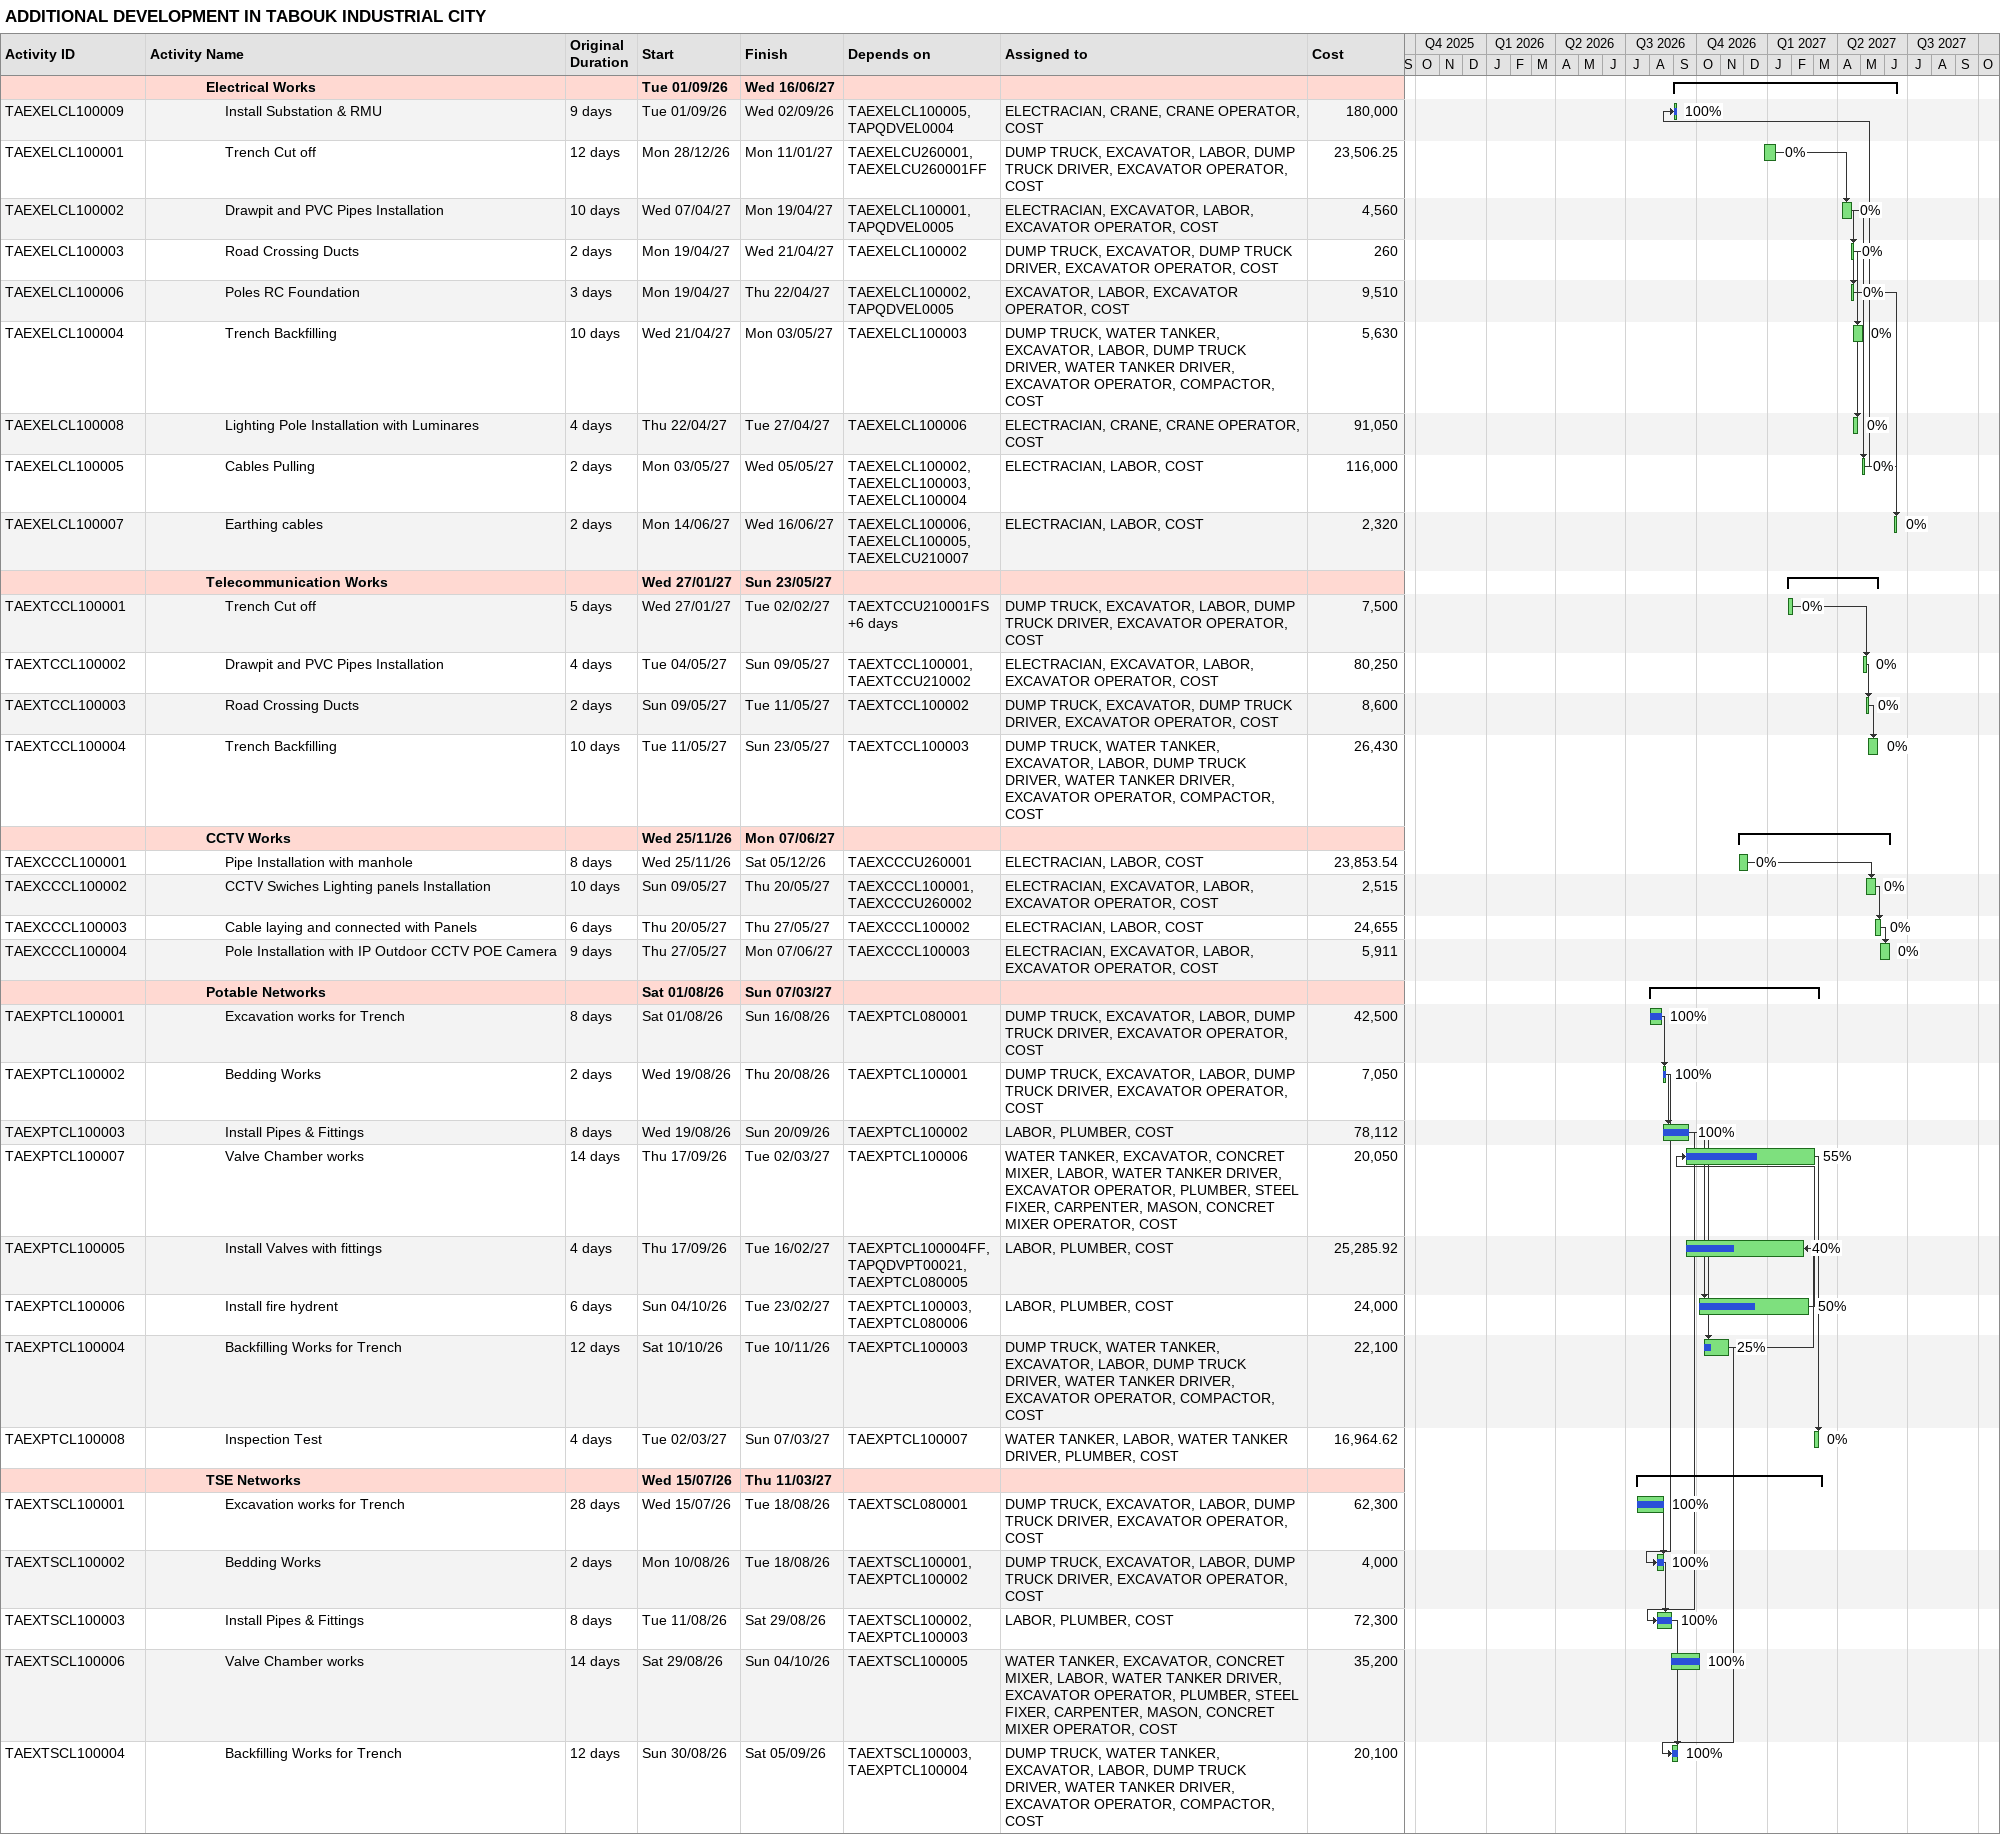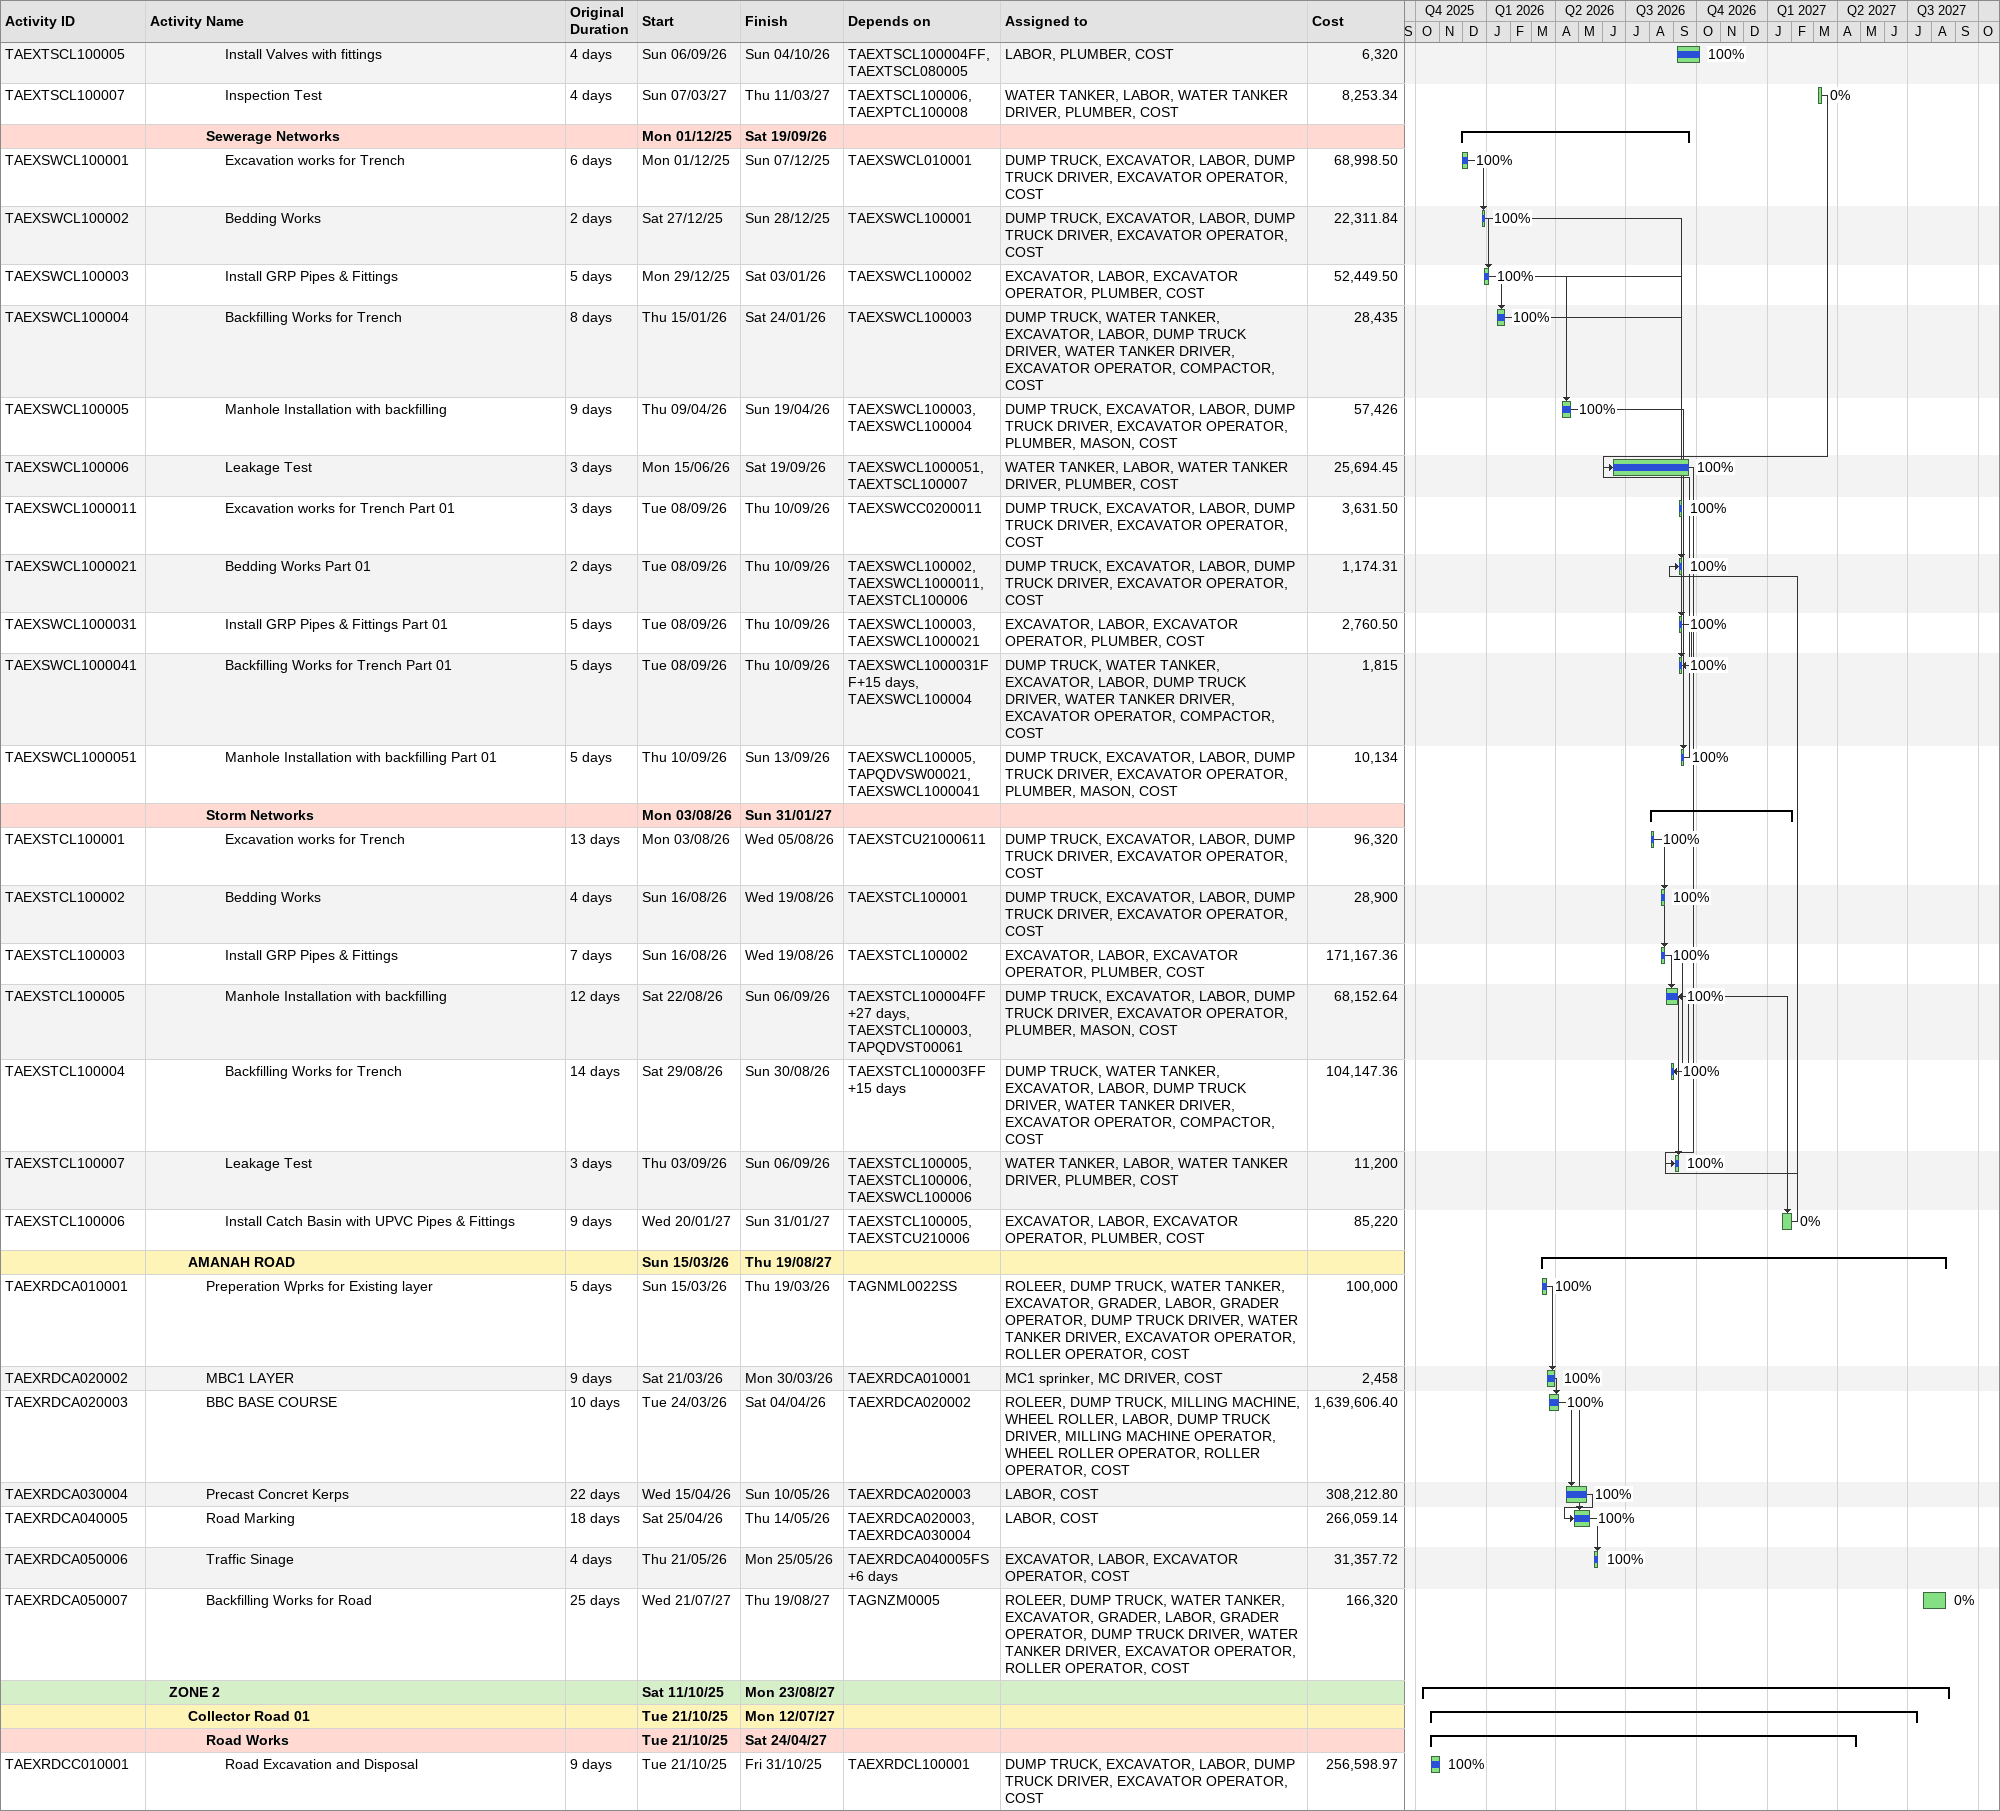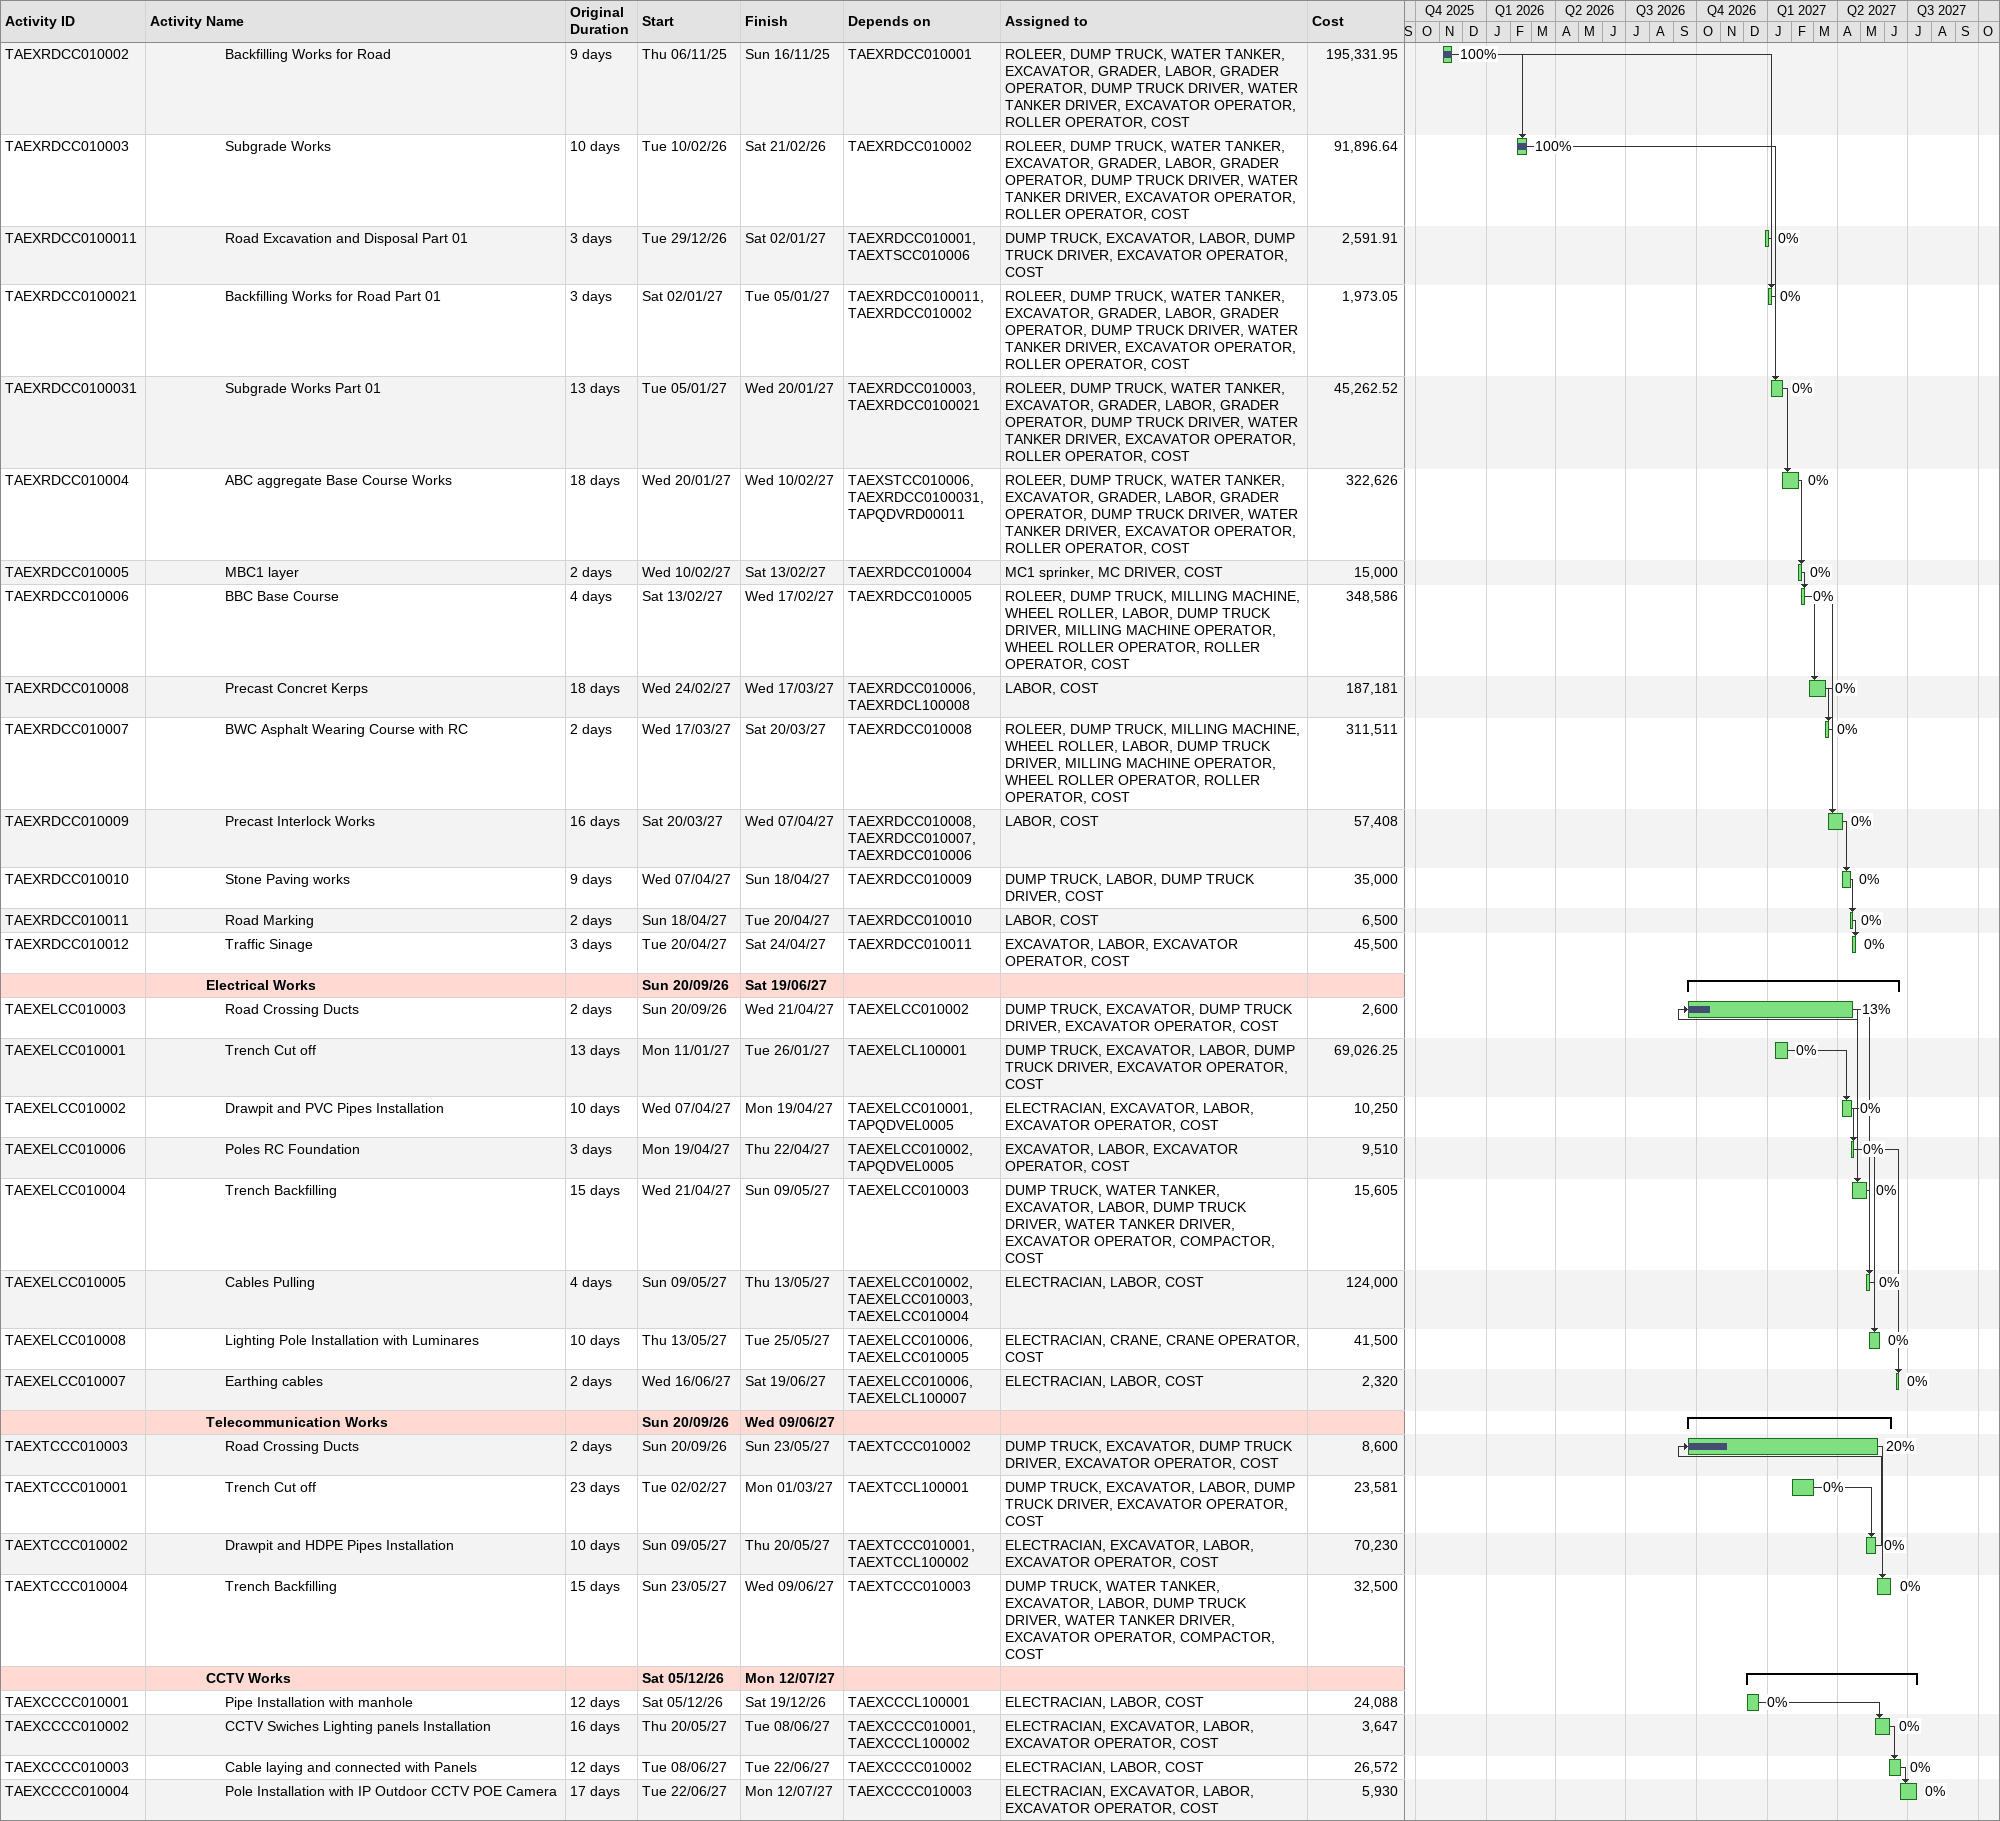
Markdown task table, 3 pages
ADDITIONAL DEVELOPMENT IN TABOUK INDUSTRIAL CITY

| ID | Level | Task | Original duration | Start | Finish | Predecessors | Resources | % complete | Cost |
|---|---|---|---|---|---|---|---|---|---|
|  | 4 | **Electrical Works** |  | 2026-09-01 | 2027-06-16 |  |  |  |  |
| TAEXELCL100009 | 5 | Install Substation & RMU | 9d | 2026-09-01 | 2026-09-02 | TAEXELCL100005, TAPQDVEL0004 | ELECTRACIAN, CRANE, CRANE OPERATOR, COST | 100 | 180000 |
| TAEXELCL100001 | 5 | Trench Cut off | 12d | 2026-12-28 | 2027-01-11 | TAEXELCU260001, TAEXELCU260001FF | DUMP TRUCK, EXCAVATOR, LABOR, DUMP TRUCK DRIVER, EXCAVATOR OPERATOR, COST | 0 | 23506.25 |
| TAEXELCL100002 | 5 | Drawpit and PVC Pipes Installation | 10d | 2027-04-07 | 2027-04-19 | TAEXELCL100001, TAPQDVEL0005 | ELECTRACIAN, EXCAVATOR, LABOR, EXCAVATOR OPERATOR, COST | 0 | 4560 |
| TAEXELCL100003 | 5 | Road Crossing Ducts | 2d | 2027-04-19 | 2027-04-21 | TAEXELCL100002 | DUMP TRUCK, EXCAVATOR, DUMP TRUCK DRIVER, EXCAVATOR OPERATOR, COST | 0 | 260 |
| TAEXELCL100006 | 5 | Poles RC Foundation | 3d | 2027-04-19 | 2027-04-22 | TAEXELCL100002, TAPQDVEL0005 | EXCAVATOR, LABOR, EXCAVATOR OPERATOR, COST | 0 | 9510 |
| TAEXELCL100004 | 5 | Trench Backfilling | 10d | 2027-04-21 | 2027-05-03 | TAEXELCL100003 | DUMP TRUCK, WATER TANKER, EXCAVATOR, LABOR, DUMP TRUCK DRIVER, WATER TANKER DRIVER, EXCAVATOR OPERATOR, COMPACTOR, COST | 0 | 5630 |
| TAEXELCL100008 | 5 | Lighting Pole Installation with Luminares | 4d | 2027-04-22 | 2027-04-27 | TAEXELCL100006 | ELECTRACIAN, CRANE, CRANE OPERATOR, COST | 0 | 91050 |
| TAEXELCL100005 | 5 | Cables Pulling | 2d | 2027-05-03 | 2027-05-05 | TAEXELCL100002, TAEXELCL100003, TAEXELCL100004 | ELECTRACIAN, LABOR, COST | 0 | 116000 |
| TAEXELCL100007 | 5 | Earthing cables | 2d | 2027-06-14 | 2027-06-16 | TAEXELCL100006, TAEXELCL100005, TAEXELCU210007 | ELECTRACIAN, LABOR, COST | 0 | 2320 |
|  | 4 | **Telecommunication Works** |  | 2027-01-27 | 2027-05-23 |  |  |  |  |
| TAEXTCCL100001 | 5 | Trench Cut off | 5d | 2027-01-27 | 2027-02-02 | TAEXTCCU210001FS+6d | DUMP TRUCK, EXCAVATOR, LABOR, DUMP TRUCK DRIVER, EXCAVATOR OPERATOR, COST | 0 | 7500 |
| TAEXTCCL100002 | 5 | Drawpit and PVC Pipes Installation | 4d | 2027-05-04 | 2027-05-09 | TAEXTCCL100001, TAEXTCCU210002 | ELECTRACIAN, EXCAVATOR, LABOR, EXCAVATOR OPERATOR, COST | 0 | 80250 |
| TAEXTCCL100003 | 5 | Road Crossing Ducts | 2d | 2027-05-09 | 2027-05-11 | TAEXTCCL100002 | DUMP TRUCK, EXCAVATOR, DUMP TRUCK DRIVER, EXCAVATOR OPERATOR, COST | 0 | 8600 |
| TAEXTCCL100004 | 5 | Trench Backfilling | 10d | 2027-05-11 | 2027-05-23 | TAEXTCCL100003 | DUMP TRUCK, WATER TANKER, EXCAVATOR, LABOR, DUMP TRUCK DRIVER, WATER TANKER DRIVER, EXCAVATOR OPERATOR, COMPACTOR, COST | 0 | 26430 |
|  | 4 | **CCTV Works** |  | 2026-11-25 | 2027-06-07 |  |  |  |  |
| TAEXCCCL100001 | 5 | Pipe Installation with manhole | 8d | 2026-11-25 | 2026-12-05 | TAEXCCCU260001 | ELECTRACIAN, LABOR, COST | 0 | 23853.54 |
| TAEXCCCL100002 | 5 | CCTV Swiches Lighting panels Installation | 10d | 2027-05-09 | 2027-05-20 | TAEXCCCL100001, TAEXCCCU260002 | ELECTRACIAN, EXCAVATOR, LABOR, EXCAVATOR OPERATOR, COST | 0 | 2515 |
| TAEXCCCL100003 | 5 | Cable laying and connected with Panels | 6d | 2027-05-20 | 2027-05-27 | TAEXCCCL100002 | ELECTRACIAN, LABOR, COST | 0 | 24655 |
| TAEXCCCL100004 | 5 | Pole Installation with IP Outdoor CCTV POE Camera | 9d | 2027-05-27 | 2027-06-07 | TAEXCCCL100003 | ELECTRACIAN, EXCAVATOR, LABOR, EXCAVATOR OPERATOR, COST | 0 | 5911 |
|  | 4 | **Potable Networks** |  | 2026-08-01 | 2027-03-07 |  |  |  |  |
| TAEXPTCL100001 | 5 | Excavation works for Trench | 8d | 2026-08-01 | 2026-08-16 | TAEXPTCL080001 | DUMP TRUCK, EXCAVATOR, LABOR, DUMP TRUCK DRIVER, EXCAVATOR OPERATOR, COST | 100 | 42500 |
| TAEXPTCL100002 | 5 | Bedding Works | 2d | 2026-08-19 | 2026-08-20 | TAEXPTCL100001 | DUMP TRUCK, EXCAVATOR, LABOR, DUMP TRUCK DRIVER, EXCAVATOR OPERATOR, COST | 100 | 7050 |
| TAEXPTCL100003 | 5 | Install Pipes & Fittings | 8d | 2026-08-19 | 2026-09-20 | TAEXPTCL100002 | LABOR, PLUMBER, COST | 100 | 78112 |
| TAEXPTCL100007 | 5 | Valve Chamber works | 14d | 2026-09-17 | 2027-03-02 | TAEXPTCL100006 | WATER TANKER, EXCAVATOR, CONCRET MIXER, LABOR, WATER TANKER DRIVER, EXCAVATOR OPERATOR, PLUMBER, STEEL FIXER, CARPENTER, MASON, CONCRET MIXER OPERATOR, COST | 55 | 20050 |
| TAEXPTCL100005 | 5 | Install Valves with fittings | 4d | 2026-09-17 | 2027-02-16 | TAEXPTCL100004FF, TAPQDVPT00021, TAEXPTCL080005 | LABOR, PLUMBER, COST | 40 | 25285.92 |
| TAEXPTCL100006 | 5 | Install fire hydrent | 6d | 2026-10-04 | 2027-02-23 | TAEXPTCL100003, TAEXPTCL080006 | LABOR, PLUMBER, COST | 50 | 24000 |
| TAEXPTCL100004 | 5 | Backfilling Works for Trench | 12d | 2026-10-10 | 2026-11-10 | TAEXPTCL100003 | DUMP TRUCK, WATER TANKER, EXCAVATOR, LABOR, DUMP TRUCK DRIVER, WATER TANKER DRIVER, EXCAVATOR OPERATOR, COMPACTOR, COST | 25 | 22100 |
| TAEXPTCL100008 | 5 | Inspection Test | 4d | 2027-03-02 | 2027-03-07 | TAEXPTCL100007 | WATER TANKER, LABOR, WATER TANKER DRIVER, PLUMBER, COST | 0 | 16964.62 |
|  | 4 | **TSE Networks** |  | 2026-07-15 | 2027-03-11 |  |  |  |  |
| TAEXTSCL100001 | 5 | Excavation works for Trench | 28d | 2026-07-15 | 2026-08-18 | TAEXTSCL080001 | DUMP TRUCK, EXCAVATOR, LABOR, DUMP TRUCK DRIVER, EXCAVATOR OPERATOR, COST | 100 | 62300 |
| TAEXTSCL100002 | 5 | Bedding Works | 2d | 2026-08-10 | 2026-08-18 | TAEXTSCL100001, TAEXPTCL100002 | DUMP TRUCK, EXCAVATOR, LABOR, DUMP TRUCK DRIVER, EXCAVATOR OPERATOR, COST | 100 | 4000 |
| TAEXTSCL100003 | 5 | Install Pipes & Fittings | 8d | 2026-08-11 | 2026-08-29 | TAEXTSCL100002, TAEXPTCL100003 | LABOR, PLUMBER, COST | 100 | 72300 |
| TAEXTSCL100006 | 5 | Valve Chamber works | 14d | 2026-08-29 | 2026-10-04 | TAEXTSCL100005 | WATER TANKER, EXCAVATOR, CONCRET MIXER, LABOR, WATER TANKER DRIVER, EXCAVATOR OPERATOR, PLUMBER, STEEL FIXER, CARPENTER, MASON, CONCRET MIXER OPERATOR, COST | 100 | 35200 |
| TAEXTSCL100004 | 5 | Backfilling Works for Trench | 12d | 2026-08-30 | 2026-09-05 | TAEXTSCL100003, TAEXPTCL100004 | DUMP TRUCK, WATER TANKER, EXCAVATOR, LABOR, DUMP TRUCK DRIVER, WATER TANKER DRIVER, EXCAVATOR OPERATOR, COMPACTOR, COST | 100 | 20100 |
| TAEXTSCL100005 | 5 | Install Valves with fittings | 4d | 2026-09-06 | 2026-10-04 | TAEXTSCL100004FF, TAEXTSCL080005 | LABOR, PLUMBER, COST | 100 | 6320 |
| TAEXTSCL100007 | 5 | Inspection Test | 4d | 2027-03-07 | 2027-03-11 | TAEXTSCL100006, TAEXPTCL100008 | WATER TANKER, LABOR, WATER TANKER DRIVER, PLUMBER, COST | 0 | 8253.34 |
|  | 4 | **Sewerage Networks** |  | 2025-12-01 | 2026-09-19 |  |  |  |  |
| TAEXSWCL100001 | 5 | Excavation works for Trench | 6d | 2025-12-01 | 2025-12-07 | TAEXSWCL010001 | DUMP TRUCK, EXCAVATOR, LABOR, DUMP TRUCK DRIVER, EXCAVATOR OPERATOR, COST | 100 | 68998.50 |
| TAEXSWCL100002 | 5 | Bedding Works | 2d | 2025-12-27 | 2025-12-28 | TAEXSWCL100001 | DUMP TRUCK, EXCAVATOR, LABOR, DUMP TRUCK DRIVER, EXCAVATOR OPERATOR, COST | 100 | 22311.84 |
| TAEXSWCL100003 | 5 | Install GRP Pipes & Fittings | 5d | 2025-12-29 | 2026-01-03 | TAEXSWCL100002 | EXCAVATOR, LABOR, EXCAVATOR OPERATOR, PLUMBER, COST | 100 | 52449.50 |
| TAEXSWCL100004 | 5 | Backfilling Works for Trench | 8d | 2026-01-15 | 2026-01-24 | TAEXSWCL100003 | DUMP TRUCK, WATER TANKER, EXCAVATOR, LABOR, DUMP TRUCK DRIVER, WATER TANKER DRIVER, EXCAVATOR OPERATOR, COMPACTOR, COST | 100 | 28435 |
| TAEXSWCL100005 | 5 | Manhole Installation with backfilling | 9d | 2026-04-09 | 2026-04-19 | TAEXSWCL100003, TAEXSWCL100004 | DUMP TRUCK, EXCAVATOR, LABOR, DUMP TRUCK DRIVER, EXCAVATOR OPERATOR, PLUMBER, MASON, COST | 100 | 57426 |
| TAEXSWCL100006 | 5 | Leakage Test | 3d | 2026-06-15 | 2026-09-19 | TAEXSWCL1000051, TAEXTSCL100007 | WATER TANKER, LABOR, WATER TANKER DRIVER, PLUMBER, COST | 100 | 25694.45 |
| TAEXSWCL1000011 | 5 | Excavation works for Trench Part 01 | 3d | 2026-09-08 | 2026-09-10 | TAEXSWCC0200011 | DUMP TRUCK, EXCAVATOR, LABOR, DUMP TRUCK DRIVER, EXCAVATOR OPERATOR, COST | 100 | 3631.50 |
| TAEXSWCL1000021 | 5 | Bedding Works Part 01 | 2d | 2026-09-08 | 2026-09-10 | TAEXSWCL100002, TAEXSWCL1000011, TAEXSTCL100006 | DUMP TRUCK, EXCAVATOR, LABOR, DUMP TRUCK DRIVER, EXCAVATOR OPERATOR, COST | 100 | 1174.31 |
| TAEXSWCL1000031 | 5 | Install GRP Pipes & Fittings Part 01 | 5d | 2026-09-08 | 2026-09-10 | TAEXSWCL100003, TAEXSWCL1000021 | EXCAVATOR, LABOR, EXCAVATOR OPERATOR, PLUMBER, COST | 100 | 2760.50 |
| TAEXSWCL1000041 | 5 | Backfilling Works for Trench Part 01 | 5d | 2026-09-08 | 2026-09-10 | TAEXSWCL1000031FF+15d, TAEXSWCL100004 | DUMP TRUCK, WATER TANKER, EXCAVATOR, LABOR, DUMP TRUCK DRIVER, WATER TANKER DRIVER, EXCAVATOR OPERATOR, COMPACTOR, COST | 100 | 1815 |
| TAEXSWCL1000051 | 5 | Manhole Installation with backfilling Part 01 | 5d | 2026-09-10 | 2026-09-13 | TAEXSWCL100005, TAPQDVSW00021, TAEXSWCL1000041 | DUMP TRUCK, EXCAVATOR, LABOR, DUMP TRUCK DRIVER, EXCAVATOR OPERATOR, PLUMBER, MASON, COST | 100 | 10134 |
|  | 4 | **Storm Networks** |  | 2026-08-03 | 2027-01-31 |  |  |  |  |
| TAEXSTCL100001 | 5 | Excavation works for Trench | 13d | 2026-08-03 | 2026-08-05 | TAEXSTCU21000611 | DUMP TRUCK, EXCAVATOR, LABOR, DUMP TRUCK DRIVER, EXCAVATOR OPERATOR, COST | 100 | 96320 |
| TAEXSTCL100002 | 5 | Bedding Works | 4d | 2026-08-16 | 2026-08-19 | TAEXSTCL100001 | DUMP TRUCK, EXCAVATOR, LABOR, DUMP TRUCK DRIVER, EXCAVATOR OPERATOR, COST | 100 | 28900 |
| TAEXSTCL100003 | 5 | Install GRP Pipes & Fittings | 7d | 2026-08-16 | 2026-08-19 | TAEXSTCL100002 | EXCAVATOR, LABOR, EXCAVATOR OPERATOR, PLUMBER, COST | 100 | 171167.36 |
| TAEXSTCL100005 | 5 | Manhole Installation with backfilling | 12d | 2026-08-22 | 2026-09-06 | TAEXSTCL100004FF+27d, TAEXSTCL100003, TAPQDVST00061 | DUMP TRUCK, EXCAVATOR, LABOR, DUMP TRUCK DRIVER, EXCAVATOR OPERATOR, PLUMBER, MASON, COST | 100 | 68152.64 |
| TAEXSTCL100004 | 5 | Backfilling Works for Trench | 14d | 2026-08-29 | 2026-08-30 | TAEXSTCL100003FF+15d | DUMP TRUCK, WATER TANKER, EXCAVATOR, LABOR, DUMP TRUCK DRIVER, WATER TANKER DRIVER, EXCAVATOR OPERATOR, COMPACTOR, COST | 100 | 104147.36 |
| TAEXSTCL100007 | 5 | Leakage Test | 3d | 2026-09-03 | 2026-09-06 | TAEXSTCL100005, TAEXSTCL100006, TAEXSWCL100006 | WATER TANKER, LABOR, WATER TANKER DRIVER, PLUMBER, COST | 100 | 11200 |
| TAEXSTCL100006 | 5 | Install Catch Basin with UPVC Pipes & Fittings | 9d | 2027-01-20 | 2027-01-31 | TAEXSTCL100005, TAEXSTCU210006 | EXCAVATOR, LABOR, EXCAVATOR OPERATOR, PLUMBER, COST | 0 | 85220 |
|  | 3 | **AMANAH ROAD** |  | 2026-03-15 | 2027-08-19 |  |  |  |  |
| TAEXRDCA010001 | 4 | Preperation Wprks for Existing layer | 5d | 2026-03-15 | 2026-03-19 | TAGNML0022SS | ROLEER, DUMP TRUCK, WATER TANKER, EXCAVATOR, GRADER, LABOR, GRADER OPERATOR, DUMP TRUCK DRIVER, WATER TANKER DRIVER, EXCAVATOR OPERATOR, ROLLER OPERATOR, COST | 100 | 100000 |
| TAEXRDCA020002 | 4 | MBC1 LAYER | 9d | 2026-03-21 | 2026-03-30 | TAEXRDCA010001 | MC1 sprinker, MC DRIVER, COST | 100 | 2458 |
| TAEXRDCA020003 | 4 | BBC BASE COURSE | 10d | 2026-03-24 | 2026-04-04 | TAEXRDCA020002 | ROLEER, DUMP TRUCK, MILLING MACHINE, WHEEL ROLLER, LABOR, DUMP TRUCK DRIVER, MILLING MACHINE OPERATOR, WHEEL ROLLER OPERATOR, ROLLER OPERATOR, COST | 100 | 1639606.40 |
| TAEXRDCA030004 | 4 | Precast Concret Kerps | 22d | 2026-04-15 | 2026-05-10 | TAEXRDCA020003 | LABOR, COST | 100 | 308212.80 |
| TAEXRDCA040005 | 4 | Road Marking | 18d | 2026-04-25 | 2026-05-14 | TAEXRDCA020003, TAEXRDCA030004 | LABOR, COST | 100 | 266059.14 |
| TAEXRDCA050006 | 4 | Traffic Sinage | 4d | 2026-05-21 | 2026-05-25 | TAEXRDCA040005FS+6d | EXCAVATOR, LABOR, EXCAVATOR OPERATOR, COST | 100 | 31357.72 |
| TAEXRDCA050007 | 4 | Backfilling Works for Road | 25d | 2027-07-21 | 2027-08-19 | TAGNZM0005 | ROLEER, DUMP TRUCK, WATER TANKER, EXCAVATOR, GRADER, LABOR, GRADER OPERATOR, DUMP TRUCK DRIVER, WATER TANKER DRIVER, EXCAVATOR OPERATOR, ROLLER OPERATOR, COST | 0 | 166320 |
|  | 2 | **ZONE 2** |  | 2025-10-11 | 2027-08-23 |  |  |  |  |
|  | 3 | **Collector Road 01** |  | 2025-10-21 | 2027-07-12 |  |  |  |  |
|  | 4 | **Road Works** |  | 2025-10-21 | 2027-04-24 |  |  |  |  |
| TAEXRDCC010001 | 5 | Road Excavation and Disposal | 9d | 2025-10-21 | 2025-10-31 | TAEXRDCL100001 | DUMP TRUCK, EXCAVATOR, LABOR, DUMP TRUCK DRIVER, EXCAVATOR OPERATOR, COST | 100 | 256598.97 |
| TAEXRDCC010002 | 5 | Backfilling Works for Road | 9d | 2025-11-06 | 2025-11-16 | TAEXRDCC010001 | ROLEER, DUMP TRUCK, WATER TANKER, EXCAVATOR, GRADER, LABOR, GRADER OPERATOR, DUMP TRUCK DRIVER, WATER TANKER DRIVER, EXCAVATOR OPERATOR, ROLLER OPERATOR, COST | 100 | 195331.95 |
| TAEXRDCC010003 | 5 | Subgrade Works | 10d | 2026-02-10 | 2026-02-21 | TAEXRDCC010002 | ROLEER, DUMP TRUCK, WATER TANKER, EXCAVATOR, GRADER, LABOR, GRADER OPERATOR, DUMP TRUCK DRIVER, WATER TANKER DRIVER, EXCAVATOR OPERATOR, ROLLER OPERATOR, COST | 100 | 91896.64 |
| TAEXRDCC0100011 | 5 | Road Excavation and Disposal Part 01 | 3d | 2026-12-29 | 2027-01-02 | TAEXRDCC010001, TAEXTSCC010006 | DUMP TRUCK, EXCAVATOR, LABOR, DUMP TRUCK DRIVER, EXCAVATOR OPERATOR, COST | 0 | 2591.91 |
| TAEXRDCC0100021 | 5 | Backfilling Works for Road Part 01 | 3d | 2027-01-02 | 2027-01-05 | TAEXRDCC0100011, TAEXRDCC010002 | ROLEER, DUMP TRUCK, WATER TANKER, EXCAVATOR, GRADER, LABOR, GRADER OPERATOR, DUMP TRUCK DRIVER, WATER TANKER DRIVER, EXCAVATOR OPERATOR, ROLLER OPERATOR, COST | 0 | 1973.05 |
| TAEXRDCC0100031 | 5 | Subgrade Works Part 01 | 13d | 2027-01-05 | 2027-01-20 | TAEXRDCC010003, TAEXRDCC0100021 | ROLEER, DUMP TRUCK, WATER TANKER, EXCAVATOR, GRADER, LABOR, GRADER OPERATOR, DUMP TRUCK DRIVER, WATER TANKER DRIVER, EXCAVATOR OPERATOR, ROLLER OPERATOR, COST | 0 | 45262.52 |
| TAEXRDCC010004 | 5 | ABC aggregate Base Course Works | 18d | 2027-01-20 | 2027-02-10 | TAEXSTCC010006, TAEXRDCC0100031, TAPQDVRD00011 | ROLEER, DUMP TRUCK, WATER TANKER, EXCAVATOR, GRADER, LABOR, GRADER OPERATOR, DUMP TRUCK DRIVER, WATER TANKER DRIVER, EXCAVATOR OPERATOR, ROLLER OPERATOR, COST | 0 | 322626 |
| TAEXRDCC010005 | 5 | MBC1 layer | 2d | 2027-02-10 | 2027-02-13 | TAEXRDCC010004 | MC1 sprinker, MC DRIVER, COST | 0 | 15000 |
| TAEXRDCC010006 | 5 | BBC Base Course | 4d | 2027-02-13 | 2027-02-17 | TAEXRDCC010005 | ROLEER, DUMP TRUCK, MILLING MACHINE, WHEEL ROLLER, LABOR, DUMP TRUCK DRIVER, MILLING MACHINE OPERATOR, WHEEL ROLLER OPERATOR, ROLLER OPERATOR, COST | 0 | 348586 |
| TAEXRDCC010008 | 5 | Precast Concret Kerps | 18d | 2027-02-24 | 2027-03-17 | TAEXRDCC010006, TAEXRDCL100008 | LABOR, COST | 0 | 187181 |
| TAEXRDCC010007 | 5 | BWC Asphalt Wearing Course with RC | 2d | 2027-03-17 | 2027-03-20 | TAEXRDCC010008 | ROLEER, DUMP TRUCK, MILLING MACHINE, WHEEL ROLLER, LABOR, DUMP TRUCK DRIVER, MILLING MACHINE OPERATOR, WHEEL ROLLER OPERATOR, ROLLER OPERATOR, COST | 0 | 311511 |
| TAEXRDCC010009 | 5 | Precast Interlock Works | 16d | 2027-03-20 | 2027-04-07 | TAEXRDCC010008, TAEXRDCC010007, TAEXRDCC010006 | LABOR, COST | 0 | 57408 |
| TAEXRDCC010010 | 5 | Stone Paving works | 9d | 2027-04-07 | 2027-04-18 | TAEXRDCC010009 | DUMP TRUCK, LABOR, DUMP TRUCK DRIVER, COST | 0 | 35000 |
| TAEXRDCC010011 | 5 | Road Marking | 2d | 2027-04-18 | 2027-04-20 | TAEXRDCC010010 | LABOR, COST | 0 | 6500 |
| TAEXRDCC010012 | 5 | Traffic Sinage | 3d | 2027-04-20 | 2027-04-24 | TAEXRDCC010011 | EXCAVATOR, LABOR, EXCAVATOR OPERATOR, COST | 0 | 45500 |
|  | 4 | **Electrical Works** |  | 2026-09-20 | 2027-06-19 |  |  |  |  |
| TAEXELCC010003 | 5 | Road Crossing Ducts | 2d | 2026-09-20 | 2027-04-21 | TAEXELCC010002 | DUMP TRUCK, EXCAVATOR, DUMP TRUCK DRIVER, EXCAVATOR OPERATOR, COST | 13 | 2600 |
| TAEXELCC010001 | 5 | Trench Cut off | 13d | 2027-01-11 | 2027-01-26 | TAEXELCL100001 | DUMP TRUCK, EXCAVATOR, LABOR, DUMP TRUCK DRIVER, EXCAVATOR OPERATOR, COST | 0 | 69026.25 |
| TAEXELCC010002 | 5 | Drawpit and PVC Pipes Installation | 10d | 2027-04-07 | 2027-04-19 | TAEXELCC010001, TAPQDVEL0005 | ELECTRACIAN, EXCAVATOR, LABOR, EXCAVATOR OPERATOR, COST | 0 | 10250 |
| TAEXELCC010006 | 5 | Poles RC Foundation | 3d | 2027-04-19 | 2027-04-22 | TAEXELCC010002, TAPQDVEL0005 | EXCAVATOR, LABOR, EXCAVATOR OPERATOR, COST | 0 | 9510 |
| TAEXELCC010004 | 5 | Trench Backfilling | 15d | 2027-04-21 | 2027-05-09 | TAEXELCC010003 | DUMP TRUCK, WATER TANKER, EXCAVATOR, LABOR, DUMP TRUCK DRIVER, WATER TANKER DRIVER, EXCAVATOR OPERATOR, COMPACTOR, COST | 0 | 15605 |
| TAEXELCC010005 | 5 | Cables Pulling | 4d | 2027-05-09 | 2027-05-13 | TAEXELCC010002, TAEXELCC010003, TAEXELCC010004 | ELECTRACIAN, LABOR, COST | 0 | 124000 |
| TAEXELCC010008 | 5 | Lighting Pole Installation with Luminares | 10d | 2027-05-13 | 2027-05-25 | TAEXELCC010006, TAEXELCC010005 | ELECTRACIAN, CRANE, CRANE OPERATOR, COST | 0 | 41500 |
| TAEXELCC010007 | 5 | Earthing cables | 2d | 2027-06-16 | 2027-06-19 | TAEXELCC010006, TAEXELCL100007 | ELECTRACIAN, LABOR, COST | 0 | 2320 |
|  | 4 | **Telecommunication Works** |  | 2026-09-20 | 2027-06-09 |  |  |  |  |
| TAEXTCCC010003 | 5 | Road Crossing Ducts | 2d | 2026-09-20 | 2027-05-23 | TAEXTCCC010002 | DUMP TRUCK, EXCAVATOR, DUMP TRUCK DRIVER, EXCAVATOR OPERATOR, COST | 20 | 8600 |
| TAEXTCCC010001 | 5 | Trench Cut off | 23d | 2027-02-02 | 2027-03-01 | TAEXTCCL100001 | DUMP TRUCK, EXCAVATOR, LABOR, DUMP TRUCK DRIVER, EXCAVATOR OPERATOR, COST | 0 | 23581 |
| TAEXTCCC010002 | 5 | Drawpit and HDPE Pipes Installation | 10d | 2027-05-09 | 2027-05-20 | TAEXTCCC010001, TAEXTCCL100002 | ELECTRACIAN, EXCAVATOR, LABOR, EXCAVATOR OPERATOR, COST | 0 | 70230 |
| TAEXTCCC010004 | 5 | Trench Backfilling | 15d | 2027-05-23 | 2027-06-09 | TAEXTCCC010003 | DUMP TRUCK, WATER TANKER, EXCAVATOR, LABOR, DUMP TRUCK DRIVER, WATER TANKER DRIVER, EXCAVATOR OPERATOR, COMPACTOR, COST | 0 | 32500 |
|  | 4 | **CCTV Works** |  | 2026-12-05 | 2027-07-12 |  |  |  |  |
| TAEXCCCC010001 | 5 | Pipe Installation with manhole | 12d | 2026-12-05 | 2026-12-19 | TAEXCCCL100001 | ELECTRACIAN, LABOR, COST | 0 | 24088 |
| TAEXCCCC010002 | 5 | CCTV Swiches Lighting panels Installation | 16d | 2027-05-20 | 2027-06-08 | TAEXCCCC010001, TAEXCCCL100002 | ELECTRACIAN, EXCAVATOR, LABOR, EXCAVATOR OPERATOR, COST | 0 | 3647 |
| TAEXCCCC010003 | 5 | Cable laying and connected with Panels | 12d | 2027-06-08 | 2027-06-22 | TAEXCCCC010002 | ELECTRACIAN, LABOR, COST | 0 | 26572 |
| TAEXCCCC010004 | 5 | Pole Installation with IP Outdoor CCTV POE Camera | 17d | 2027-06-22 | 2027-07-12 | TAEXCCCC010003 | ELECTRACIAN, EXCAVATOR, LABOR, EXCAVATOR OPERATOR, COST | 0 | 5930 |
